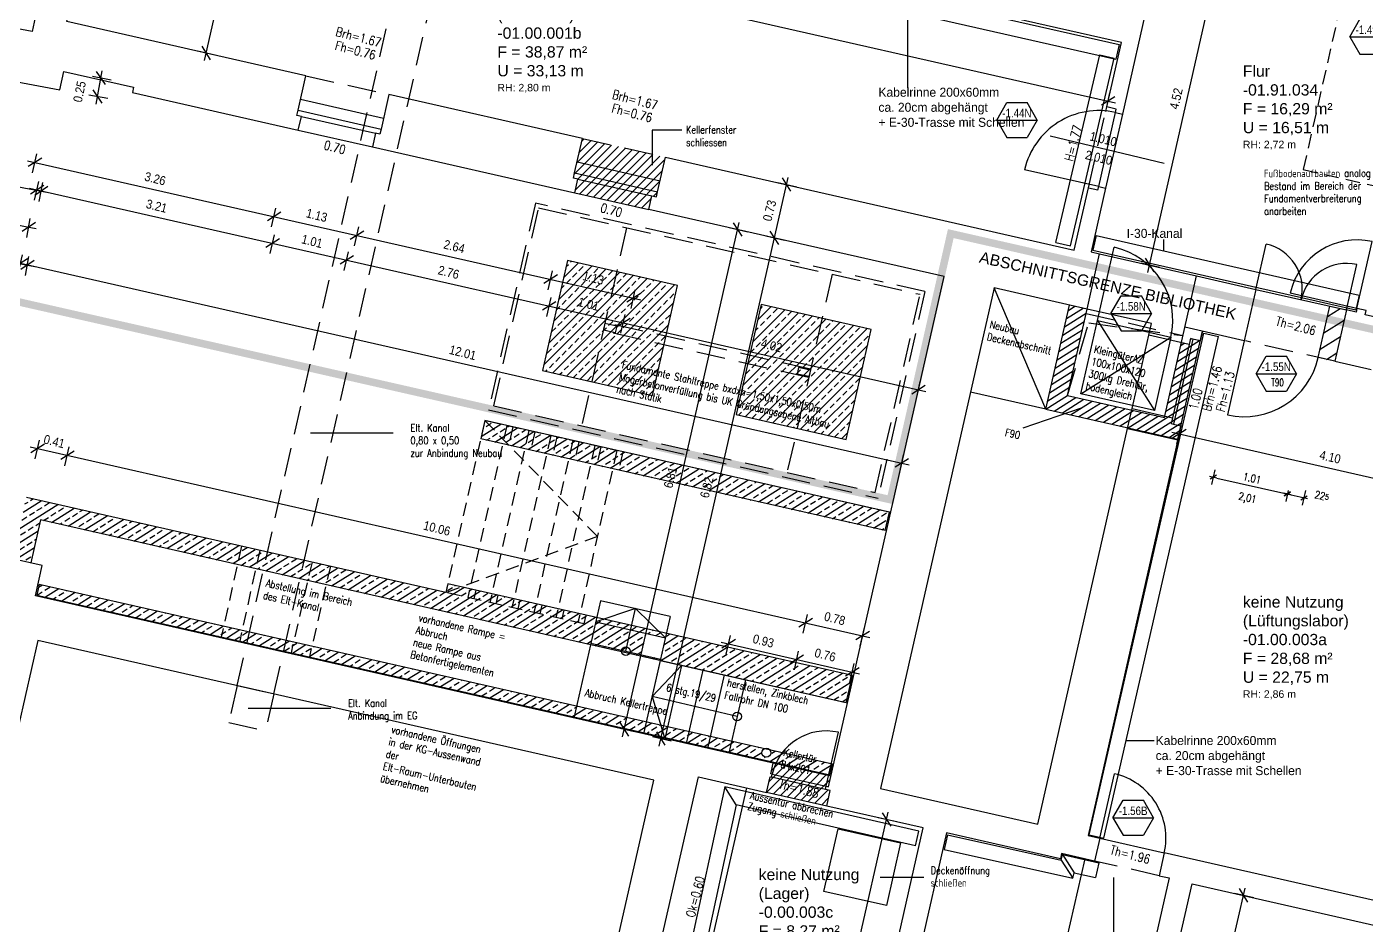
# Model space of a CAD drawing. Header units: metres. Extents: x 157 to 276, y 126 to 187.
# Drawn here: x 234.76 to 252.57, y 145.51 to 157.45 of the extents above; entities that cross this region are included whole.
import ezdxf
from ezdxf.enums import TextEntityAlignment as Align

# ---------------------------------------------------------------- set-up
doc = ezdxf.new("R2010")
doc.units = ezdxf.units.M
doc.header["$LTSCALE"] = 0.03
for name, pattern in [('AUSGEZOGEN', [0]), ('DOT', [0]), ('GESTRICHELT', [9, 6, -3]), ('STRICHLINIE', [19.05, 12.7, -6.35]), ('VERDECKT', [9.525, 6.35, -3.175])]:
    doc.linetypes.add(name, pattern=pattern)
for name, color, linetype in [('A_abriss', 44, '_ABBRUCH'), ('A_ansicht', 9, 'Continuous'), ('A_bemaßung', 2, 'Continuous'), ('A_BRANDSCHUTZ', 10, 'Continuous'), ('A_Dach', 10, 'Continuous'), ('A_EINBAUTEN', 2, 'Continuous'), ('A_Elektro', 1, 'Continuous'), ('A_Fenster', 7, 'Continuous'), ('A_höhen', 3, 'Continuous'), ('A_NR_TÜR', 1, 'Continuous'), ('A_räume', 5, 'Continuous'), ('A_schraffur', 10, 'Continuous'), ('A_text', 5, 'Continuous'), ('A_treppe', 3, 'Continuous'), ('A_Tuernummern', 1, 'Continuous'), ('A_TXT-TUER', 1, 'Continuous'), ('A_türen', 9, 'Continuous'), ('A_verdeckt', 8, 'STRICHLINIE'), ('A_wände', 6, 'Continuous'), ('A_WÄNDE_NEU', 6, 'Continuous'), ('E__VERSYS', 2, 'AUSGEZOGEN'), ('Standard', 7, 'AUSGEZOGEN')]:
    doc.layers.add(name, color=color, linetype=linetype)
doc.styles.add('arial-n', font='ARIALN.TTF')
doc.styles.add('BOLDSIMP_FNT', font='TXT', dxfattribs={"height": 1})
doc.styles.add('NORM', font='simplex.shx', dxfattribs={"width": 0.7, "bigfont": 'bigfont.shx'})
doc.styles.add('SIMPLEX', font='simplex.shx', dxfattribs={"width": 0.8, "height": 0.1})
doc.linetypes.add('_ABBRUCH', pattern='A,25,[101,cadkon.shx,S=3.5,R=0,X=0,Y=0],25', length=50)
doc.dimstyles.get("Standard").update_dxf_attribs({"dimtxt": 0.18, "dimasz": 0.18, "dimexe": 0.18, "dimexo": 0.0625, "dimgap": 0.09, "dimtad": 0, "dimtih": 1, "dimtoh": 1, "dimdec": 4, "dimzin": 0, "dimdsep": 46, "dimlunit": 3, "dimtxsty": 'Standard', "dimcen": 0.09, "dimadec": 0, "dimazin": 0, "dimtfac": 1, "dimtdec": 4, "dimtofl": 0, "dimtmove": 2, "dimatfit": 3, "dimfxl": 1, "dimtolj": 1, "dimtzin": 0, "dimarcsym": 0})
pattern_1 = [(32.2206, (230.59453, 138.27047), (-0.0846424, 0.1343027), []), (32.2206, (230.704, 138.24564), (-0.0846424, 0.1343027), [0.079375, -0.0396875])]

# ---------------------------------------------------------------- blocks, each defined once
blk = doc.blocks.new('SLASH1')
at = {"layer": 'A_bemaßung', "color": 2, "linetype": 'Continuous'}
for p, q in [((0.07663, 0.07663), (-0.07319, -0.07319)), ((0, -0.14068), (0, 0.11466))]:
    blk.add_line(p, q, dxfattribs=at)
blk = doc.blocks.new('DIMCROSS')
at = {"color": 0, "linetype": 'ByBlock'}
blk.add_line((-1, 0), (1, 0), dxfattribs=at)
at = {"linetype": 'ByBlock'}
blk.add_line((-0.707107, -0.707107), (0.707107, 0.707107), dxfattribs=at)
blk = doc.blocks.new('*D58')
at = {"layer": 'A_bemaßung', "color": 1, "lineweight": -2}
for p, q in [((250.559, 151.562), (250.514, 151.367)), ((250.585, 151.453), (251.473, 151.252)), ((251.532, 151.289), (251.499, 151.143))]:
    blk.add_line(p, q, dxfattribs=at)
at = {"layer": 'Defpoints', "color": 0}
for p in [(250.789, 152.578), (251.763, 152.306), (251.521, 151.241)]:
    blk.add_point(p, dxfattribs=at)
at = {"layer": 'A_bemaßung', "color": 1, "lineweight": -2, "xscale": 0.05, "yscale": 0.05, "zscale": 0.05}
for p, rotation in [((250.536, 151.464), 167.2208625666842), ((251.521, 151.241), 347.2208625666843)]:
    blk.add_blockref('DIMCROSS', p, dxfattribs=dict(at, rotation=rotation))
at = {"layer": 'A_bemaßung', "color": 3, "insert": (251.051, 151.45), "char_height": 0.1, "attachment_point": 5, "rotation": 347.2209, "style": 'SIMPLEX'}
blk.add_mtext('\\A1;1.01', dxfattribs=at)
blk = doc.blocks.new('*D59')
at = {"layer": 'A_bemaßung', "color": 1, "lineweight": -2}
for p, q in [((251.57, 151.23), (251.692, 151.202)), ((251.763, 151.288), (251.719, 151.093))]:
    blk.add_line(p, q, dxfattribs=at)
at = {"layer": 'Defpoints', "color": 0}
for p in [(251.763, 152.306), (251.982, 152.256), (251.741, 151.191)]:
    blk.add_point(p, dxfattribs=at)
at = {"layer": 'A_bemaßung', "color": 1, "lineweight": -2, "xscale": 0.05, "yscale": 0.05, "zscale": 0.05}
for p, rotation in [((251.521, 151.241), 167.2208625666842), ((251.741, 151.191), 347.2208625666843)]:
    blk.add_blockref('DIMCROSS', p, dxfattribs=dict(at, rotation=rotation))
at = {"layer": 'A_bemaßung', "color": 3, "insert": (251.982, 151.216), "char_height": 0.1, "attachment_point": 5, "rotation": 347.2209, "style": 'SIMPLEX'}
blk.add_mtext('\\A1;22{\\A1\\H0.7x\\S5;}', dxfattribs=at)
blk = doc.blocks.new('Tür-Nr')
at = {"layer": 'A_NR_TÜR'}
for p, q in [((-0.057, -108.865), (0.077, -108.632)), ((0.077, -108.632), (0.347, -108.632)), ((0.481, -108.865), (0.347, -108.632)), ((-0.057, -108.865), (0.481, -108.865)), ((-0.057, -108.865), (0.077, -109.098)), ((0.481, -108.865), (0.347, -109.098)), ((0.077, -109.098), (0.347, -109.098))]:
    blk.add_line(p, q, dxfattribs=at)
at = {"layer": 'A_TXT-TUER', "style": 'arial-n', "flags": 4}
blk.add_attdef('TÜR-NR.', text='', height=0.113, dxfattribs=at).set_placement((0.211, -108.772), align=Align.MIDDLE_CENTER)
at = {"layer": 'A_TXT-TUER', "style": 'NORM', "width": 0.7}
for tag, flags, p in [('BRANDSCHUTZ', 4, (0.229, -108.981)), ('DIN', 5, (0.214, -109.198)), ('ABMESSUNG', 5, (0.214, -109.333)), ('MATERIAL', 5, (0.214, -109.467)), ('WANDART', 5, (0.214, -109.601)), ('ZARGE', 5, (0.214, -109.736)), ('SCHLOSS', 5, (0.214, -109.87)), ('BESCHLÄGE', 5, (0.214, -110.005)), ('SONSTIGES', 5, (0.214, -110.139))]:
    blk.add_attdef(tag, text='', height=0.0784, dxfattribs=dict(at, flags=flags)).set_placement(p, align=Align.MIDDLE_CENTER)
blk = doc.blocks.new('A$C1B684F00')
at = {"layer": 'E__VERSYS', "linetype": 'Continuous', "ltscale": 5}
h = blk.add_hatch(dxfattribs=at)
h.set_pattern_fill('ANSI31,I', color=3, scale=0.05, angle=78.1704, style=2)
h.set_pattern_definition([(123.170415, (-160.92067, -150.04212), (-0.1328812, -0.08685706), [])])
h.paths.add_polyline_path([(87.595, -3.667), (87.749, -3.906), (87.764, -3.835), (87.61, -3.595)])
at = {"layer": 'E__VERSYS', "color": 3}
for p, q in [((77.033, 9.738), (88.364, 7.175)), ((76.989, 9.543), (88.32, 6.98)), ((88.364, 7.175), (88.32, 6.98)), ((87.524, 4.541), (88.106, 7.038)), ((87.719, 4.496), (88.3, 6.993)), ((88.106, 7.038), (88.3, 6.993)), ((87.524, 4.541), (87.719, 4.496)), ((83.121, -2.693), (82.415, -5.957)), ((83.274, -2.934), (83.121, -2.693)), ((85.7, -3.285), (83.121, -2.693)), ((83.274, -2.934), (82.61, -5.999)), ((85.655, -3.48), (83.274, -2.934)), ((85.655, -3.48), (85.7, -3.285))]:
    blk.add_line(p, q, dxfattribs=at)
at = {"layer": 'E__VERSYS', "color": 7, "linetype": 'Continuous', "ltscale": 5}
for p, q in [((85.548, 7.607), (85.548, 6.598)), ((88.457, -2.078), (88.829, -2.078)), ((88.294, -4.665), (88.294, -3.899))]:
    blk.add_line(p, q, dxfattribs=at)
at = {"layer": 'E__VERSYS', "color": 3, "linetype": 'Continuous', "ltscale": 5}
for p, q in [((87.965, -3.333), (89.489, 3.336)), ((88.16, -3.378), (89.684, 3.291)), ((89.489, 3.336), (89.684, 3.291)), ((86.08, -3.33), (86.037, -3.526)), ((86.08, -3.33), (87.595, -3.667)), ((87.965, -3.333), (88.16, -3.378)), ((86.037, -3.526), (87.749, -3.906)), ((87.595, -3.667), (87.61, -3.595)), ((87.595, -3.667), (87.749, -3.906)), ((87.61, -3.595), (87.764, -3.835)), ((87.61, -3.595), (88.095, -3.704)), ((88.095, -3.704), (88.051, -3.899)), ((87.749, -3.906), (87.764, -3.835)), ((87.764, -3.835), (88.051, -3.899))]:
    blk.add_line(p, q, dxfattribs=at)
at = {"layer": 'E__VERSYS', "color": 7, "char_height": 0.12, "attachment_point": 1}
for insert in [(85.164, 6.599), (88.85, -2.018)]:
    blk.add_mtext('Kabelrinne 200x60mm\\Pca. 20cm abgehängt\\P+ E-30-Trasse mit Schellen', dxfattribs=dict(at, insert=insert))
blk = doc.blocks.new('A$C775701B2')
at = {"layer": 'E__VERSYS', "color": 1, "linetype": 'Continuous', "ltscale": 5}
for p, q in [((88.06, 4.634), (88.016, 4.439)), ((88.06, 4.634), (91.554, 3.84)), ((88.016, 4.439), (91.509, 3.645)), ((91.554, 3.84), (91.509, 3.645))]:
    blk.add_line(p, q, dxfattribs=at)
at = {"layer": 'E__VERSYS', "color": 7, "linetype": 'Continuous', "ltscale": 5}
blk.add_line((88.959, 4.43), (88.959, 4.582), dxfattribs=at)
at = {"layer": 'E__VERSYS', "color": 7, "insert": (89.204, 4.601), "char_height": 0.12, "attachment_point": 9}
blk.add_mtext('{\\C1;I-30-Kanal}', dxfattribs=at)

msp = doc.modelspace()

# ---------------------------------------------------------------- hatches: boundary and pattern name
at = {"layer": 'A_schraffur'}
h = msp.add_hatch(dxfattribs=at)
h.set_pattern_fill('ANSI31', color=256, scale=0.025, style=0)
h.paths.add_polyline_path([(243.25152, 155.71623), (242.14953, 155.9662), (242.07872, 155.6541), (243.18072, 155.40415)])
h.paths.add_polyline_path([(242.07872, 155.6541), (242.04554, 155.50782), (243.14754, 155.25787), (243.18072, 155.40415)])
h.paths.add_polyline_path([(242.04554, 155.50782), (242.03006, 155.43957), (242.08858, 155.42629), (243.07355, 155.20285), (243.13209, 155.18961), (243.14754, 155.25787)])
h.paths.add_polyline_path([(242.08858, 155.42629), (242.04736, 155.24456), (243.03234, 155.0211), (243.07355, 155.20285)])
h = msp.add_hatch(dxfattribs=at)
h.set_pattern_fill('ANSI33', color=256, scale=0.025, style=0)
h.paths.add_polyline_path([(241.61896, 152.88027), (243.0818, 152.54846), (243.41362, 154.0113), (241.95078, 154.34311)])
h.paths.add_polyline_path([(244.19359, 152.29627), (245.65643, 151.96446), (245.98824, 153.4273), (244.5254, 153.75911)])
h = msp.add_hatch(dxfattribs=at)
h.set_pattern_fill('ANSI31', color=256, scale=0.025, style=0)
h.set_pattern_definition([(32.2204, (248.311205, 152.36796), (-0.042321, 0.0671515), [])])
h.paths.add_polyline_path([(248.85928, 153.6994), (248.62523, 153.75249), (248.3112, 152.36796), (249.40008, 152.12098), (249.45317, 152.35503), (248.59834, 152.54892)])
h.paths.add_polyline_path([(250.10664, 152.14638), (250.00913, 152.1685), (249.975, 152.17624), (249.99268, 152.25426), (249.89028, 152.27749), (249.88562, 152.25694), (249.45317, 152.35503), (249.40008, 152.12098), (249.99728, 151.98552), (250.08231, 152.03911)])
h.paths.add_polyline_path([(250.21391, 153.22951), (250.11152, 153.25273), (249.89028, 152.27749), (249.99268, 152.25426)])
h.paths.add_polyline_path([(250.26575, 153.29978), (250.23162, 153.30754), (250.21391, 153.22951), (249.99268, 152.25426), (249.975, 152.17624), (250.00913, 152.1685)])
h.paths.add_polyline_path([(250.36327, 153.27765), (250.26575, 153.29978), (250.00913, 152.1685), (250.10664, 152.14638)])
h = msp.add_hatch(dxfattribs=at)
h.set_pattern_fill('ANSI31', color=10, scale=0.05, style=0)
h.set_pattern_definition([(212.221, (250.94788, 153.27834), (0.084643, -0.134302), [])])
h.paths.add_polyline_path([(251.93286, 153.05493), (252.15231, 153.0051), (252.30717, 153.68778), (252.08771, 153.73756)])
h = msp.add_hatch(dxfattribs=at)
h.set_pattern_fill('ANSI33', color=256, scale=0.025, style=0)
h.set_pattern_definition([(32.2211, (234.75659, 151.19512), (-0.0846436, 0.134302), []), (32.2211, (234.86606, 151.17029), (-0.0846436, 0.134302), [0.079375, -0.0396875])])
h.paths.add_polyline_path([(240.85259, 152.2168), (240.79741, 151.97297), (241.08986, 151.90664), (241.10193, 151.95988)])
h.paths.add_polyline_path([(241.14516, 152.15044), (240.85259, 152.2168), (241.10193, 151.95988)])
h.paths.add_polyline_path([(241.22318, 152.13274), (241.14516, 152.15044), (241.10193, 151.95988), (241.16843, 151.89136)])
h.paths.add_polyline_path([(241.43773, 152.08408), (241.22318, 152.13274), (241.16843, 151.89136), (241.1716, 151.8881), (241.38243, 151.84028)])
h.paths.add_polyline_path([(241.51574, 152.06638), (241.43773, 152.08408), (241.38243, 151.84028), (241.46045, 151.82258)])
h.paths.add_polyline_path([(241.73029, 152.01771), (241.51574, 152.06638), (241.46045, 151.82258), (241.675, 151.77392)])
h.paths.add_polyline_path([(241.80831, 152.00002), (241.73029, 152.01771), (241.675, 151.77392), (241.75302, 151.75622)])
h.paths.add_polyline_path([(242.02286, 151.95135), (241.80831, 152.00002), (241.75302, 151.75622), (241.96757, 151.70756)])
h.paths.add_polyline_path([(242.10088, 151.93366), (242.02286, 151.95135), (241.96757, 151.70756), (242.04559, 151.68987)])
h.paths.add_polyline_path([(242.31543, 151.88499), (242.10088, 151.93366), (242.04559, 151.68987), (242.26013, 151.6412)])
h.paths.add_polyline_path([(242.39345, 151.86729), (242.31543, 151.88499), (242.26013, 151.6412), (242.33816, 151.62351)])
h.paths.add_polyline_path([(242.608, 151.81863), (242.39345, 151.86729), (242.33816, 151.62351), (242.5527, 151.57485)])
h.paths.add_polyline_path([(242.68602, 151.80093), (242.608, 151.81863), (242.5527, 151.57485), (242.63073, 151.55715)])
h.paths.add_polyline_path([(243.50069, 151.61614), (242.68602, 151.80093), (242.63073, 151.55715), (243.4454, 151.37237)])
h.paths.add_polyline_path([(243.98833, 151.50553), (243.50069, 151.61614), (243.4454, 151.37237), (243.93304, 151.26177)])
h.paths.add_polyline_path([(246.20703, 151.00227), (243.98833, 151.50553), (243.93304, 151.26177), (246.15174, 150.75854)])
h.paths.add_polyline_path([(243.36071, 151.27337), (243.44549, 151.61089), (243.27091, 151.65474), (243.18614, 151.31722)], flags=9)
h.paths.add_polyline_path([(243.84357, 151.14187), (243.93712, 151.5143), (243.76254, 151.55815), (243.669, 151.18572)], flags=9)
h = msp.add_hatch(dxfattribs=at)
h.set_pattern_fill('ANSI33', color=256, scale=0.025, style=0)
h.set_pattern_definition(pattern_1)
h.paths.add_polyline_path([(237.96272, 150.46795), (234.75659, 151.19512), (234.57184, 150.38065), (234.81565, 150.32534), (234.94509, 150.89602), (237.90741, 150.22414)])
h.paths.add_polyline_path([(238.45033, 150.35735), (237.96272, 150.46795), (237.90741, 150.22414), (238.39503, 150.11355)])
h = msp.add_hatch(dxfattribs=at)
h.set_pattern_fill('ANSI33', color=256, scale=0.025, style=0)
h.set_pattern_definition(pattern_1)
h.paths.add_polyline_path([(242.33968, 149.59826), (242.19389, 149.63132), (242.16735, 149.5143), (240.33398, 149.93013), (240.33391, 149.9301), (240.33392, 149.93014), (238.45033, 150.35735), (238.39503, 150.11355), (242.25783, 149.23743)])
h.paths.add_polyline_path([(240.5402, 150.0064), (240.36046, 150.04717), (240.33398, 149.93013)], flags=17)
h.paths.add_polyline_path([(240.65303, 149.98081), (240.5402, 150.0064), (240.33398, 149.93013), (240.62649, 149.86378)], flags=17)
h.paths.add_polyline_path([(240.73105, 149.96311), (240.65303, 149.98081), (240.62649, 149.86378), (240.70451, 149.84609)], flags=17)
h.paths.add_polyline_path([(240.9456, 149.91445), (240.73105, 149.96311), (240.70451, 149.84609), (240.91906, 149.79743)], flags=17)
h.paths.add_polyline_path([(241.02362, 149.89676), (240.9456, 149.91445), (240.91906, 149.79743), (240.99708, 149.77973)], flags=17)
h.paths.add_polyline_path([(241.23817, 149.84809), (241.02362, 149.89676), (240.99708, 149.77973), (241.21162, 149.73107)], flags=17)
h.paths.add_polyline_path([(241.31619, 149.8304), (241.23817, 149.84809), (241.21162, 149.73107), (241.28965, 149.71338)], flags=17)
h.paths.add_polyline_path([(241.53074, 149.78173), (241.31619, 149.8304), (241.28965, 149.71338), (241.50419, 149.66471)], flags=17)
h.paths.add_polyline_path([(241.60876, 149.76404), (241.53074, 149.78173), (241.50419, 149.66471), (241.58221, 149.64702)], flags=17)
h.paths.add_polyline_path([(241.82331, 149.71538), (241.60876, 149.76404), (241.58221, 149.64702), (241.79676, 149.59836)], flags=17)
h.paths.add_polyline_path([(241.90132, 149.69768), (241.82331, 149.71538), (241.79676, 149.59836), (241.87478, 149.58066)], flags=17)
h.paths.add_polyline_path([(242.11588, 149.64902), (241.90132, 149.69768), (241.87478, 149.58066), (242.08933, 149.532)], flags=17)
h.paths.add_polyline_path([(242.19389, 149.63132), (242.11588, 149.64902), (242.08933, 149.532), (242.16735, 149.5143)], flags=16)
h.paths.add_polyline_path([(242.43563, 149.57649), (242.33968, 149.59826), (242.32639, 149.53968)])
h.paths.add_polyline_path([(242.80291, 149.49319), (242.43563, 149.57649), (242.32639, 149.53968), (242.78962, 149.4346)])
h.paths.add_polyline_path([(243.00857, 149.44654), (242.80291, 149.49319), (242.78962, 149.4346), (242.99528, 149.38795)])
h.paths.add_polyline_path([(243.17017, 149.40989), (243.00857, 149.44654), (242.99528, 149.38795), (243.25285, 149.32953)])
h.paths.add_polyline_path([(243.4962, 149.33594), (243.26614, 149.38812), (243.1843, 149.0273), (243.41436, 148.97512)])
h.paths.add_polyline_path([(245.73834, 148.8274), (243.4962, 149.33594), (243.41436, 148.97512), (245.6565, 148.46659)])
h.paths.add_polyline_path([(242.99528, 149.38795), (242.78962, 149.4346), (242.73836, 149.20862, -0.41421356), (242.7823, 149.1389), (242.93113, 149.10514)])
h.paths.add_polyline_path([(242.78962, 149.4346), (242.32639, 149.53968), (242.26224, 149.25686), (242.66863, 149.16468, -0.41421356), (242.73836, 149.20862)])
h.paths.add_polyline_path([(242.73836, 149.20862, 0.41421356), (242.66863, 149.16468), (242.72547, 149.15179)])
h.paths.add_polyline_path([(242.73836, 149.20862), (242.72547, 149.15179), (242.7823, 149.1389, 0.41421356)])
h.paths.add_polyline_path([(242.66863, 149.16468), (242.26224, 149.25686), (242.25783, 149.23743), (242.66765, 149.14448, -0.08739512)])
h.paths.add_polyline_path([(242.7823, 149.1389), (242.66863, 149.16468, 0.08739512), (242.66765, 149.14448), (242.77448, 149.12025, 0.08738427)])
h.paths.add_polyline_path([(242.93113, 149.10514), (242.7823, 149.1389, -0.08738427), (242.77448, 149.12025), (242.92673, 149.08572)])
h.paths.add_polyline_path([(243.1887, 149.04671), (242.93113, 149.10514), (242.92673, 149.08572), (243.1843, 149.0273)])
h = msp.add_hatch(dxfattribs=at)
h.set_pattern_fill('ANSI33', color=256, scale=0.025, style=0)
h.set_pattern_definition(pattern_1)
h.paths.add_polyline_path([(237.72269, 149.40979), (234.92742, 150.04384), (234.89425, 149.89755), (237.6895, 149.2635)])
h.paths.add_polyline_path([(238.2103, 149.29918), (237.72269, 149.40979), (237.6895, 149.2635), (238.17712, 149.1529)])
h.paths.add_polyline_path([(242.07309, 148.42299), (238.2103, 149.29918), (238.17712, 149.1529), (242.03991, 148.2767)])
h = msp.add_hatch(dxfattribs=at)
h.set_pattern_fill('ANSI33', color=256, scale=0.025, style=0)
h.set_pattern_definition(pattern_1)
h.paths.add_polyline_path([(242.74198, 148.27126), (242.07309, 148.42299), (242.03991, 148.2767), (242.7088, 148.12498)])
h.paths.add_polyline_path([(242.99955, 148.21284), (242.74198, 148.27126), (242.7088, 148.12498), (242.96637, 148.06655)])
h.paths.add_polyline_path([(243.1909, 148.16943), (242.99955, 148.21284), (242.96637, 148.06655), (243.19643, 148.01437), (243.21417, 148.09257)])
h.paths.add_polyline_path([(243.22962, 148.16065), (243.1909, 148.16943), (243.21417, 148.09257)])
h.paths.add_polyline_path([(243.28237, 148.14869), (243.22962, 148.16065), (243.21417, 148.09257), (243.2409, 148.00428), (243.24919, 148.0024)])
h.paths.add_polyline_path([(243.56519, 148.08454), (243.28237, 148.14869), (243.24919, 148.0024), (243.532, 147.93825)])
h.paths.add_polyline_path([(243.848, 148.02039), (243.56519, 148.08454), (243.532, 147.93825), (243.81482, 147.8741)])
h.paths.add_polyline_path([(244.13082, 147.95623), (243.848, 148.02039), (243.81482, 147.8741), (244.09764, 147.80995)])
h.paths.add_polyline_path([(244.57106, 147.85637), (244.13082, 147.95623), (244.09764, 147.80995), (244.72452, 147.66775, -0.05395565), (244.80663, 147.80294), (244.63699, 147.84142, -0.24800131), (244.65157, 147.78728, -1), (244.53455, 147.81382, -0.24800804)])
h.paths.add_polyline_path([(245.45799, 147.65519), (244.80663, 147.80294, 0.05395565), (244.72452, 147.66775), (245.42481, 147.50891)])
h.paths.add_polyline_path([(245.47176, 147.65207), (245.45799, 147.65519), (245.42481, 147.50891), (245.43858, 147.50579)])
h.paths.add_polyline_path([(244.81826, 147.8922), (245.33885, 147.77411), (245.2688, 147.46529), (244.74821, 147.58338)], flags=9)
h = msp.add_hatch(dxfattribs=at)
h.set_pattern_fill('ANSI31', color=256, scale=0.025, style=0)
h.paths.add_polyline_path([(244.71818, 147.65384, 0.04857807), (244.67335, 147.5186), (245.39013, 147.35602), (245.4215, 147.4943)])
h.paths.add_polyline_path([(244.67337, 147.51859), (244.66341, 147.47473), (245.38019, 147.31214), (245.39014, 147.35602)])
h.paths.add_polyline_path([(244.71818, 147.65384), (244.6852, 147.66132), (244.65387, 147.52302), (244.67335, 147.5186, -0.04857807)])
h.paths.add_polyline_path([(245.44989, 147.48786), (245.4215, 147.4943), (245.39013, 147.35603), (245.41853, 147.3496)])
h.paths.add_polyline_path([(245.44359, 147.29776), (245.38019, 147.31215), (245.38019, 147.31214), (244.66341, 147.47473), (244.6439, 147.47915), (244.59746, 147.27437), (245.39712, 147.09298)])
h.paths.add_polyline_path([(244.81826, 147.8922), (245.33885, 147.77411), (245.2688, 147.46529), (244.74821, 147.58338)], flags=9)
h.paths.add_polyline_path([(244.70536, 147.31965), (245.30783, 147.16384), (245.35289, 147.3381), (244.75043, 147.49391)], flags=9)

# ---------------------------------------------------------------- linework, layer by layer
at = {"layer": 'A_abriss', "ltscale": 0.5}
for p, q in [((249.32729, 156.29145), (249.10387, 155.30647)), ((242.07872, 155.6541), (243.18074, 155.40415)), ((242.04554, 155.50782), (243.14754, 155.25787)), ((242.08858, 155.42629), (243.07355, 155.20285)), ((251.10275, 153.961), (251.23934, 154.56319)), ((252.30717, 153.68778), (252.44376, 154.29)), ((249.45783, 152.37558), (249.67906, 153.35082)), ((250.21391, 153.22951), (249.99268, 152.25426)), ((250.26575, 153.29978), (250.00913, 152.1685)), ((242.39054, 149.82249), (242.0366, 148.26213)), ((243.317, 149.61234), (242.39054, 149.82249)), ((242.85377, 149.71742), (242.32639, 149.53968)), ((242.72547, 149.15179), (242.85377, 149.71742)), ((242.85377, 149.71742), (243.25285, 149.32953)), ((243.317, 149.61234), (242.96307, 148.05198)), ((242.32639, 149.53968), (243.25285, 149.32953)), ((242.26224, 149.25686), (243.1887, 149.04671)), ((243.1887, 149.04671), (242.96307, 148.05198)), ((243.07588, 148.54935), (243.46709, 148.96304)), ((243.18427, 149.02719), (245.67111, 148.46311)), ((243.46709, 148.96304), (243.24588, 147.98783)), ((243.74991, 148.89889), (243.5287, 147.92368)), ((244.03272, 148.83474), (243.81151, 147.85953)), ((244.31554, 148.77059), (244.09433, 147.79538)), ((244.20493, 148.28298), (243.07588, 148.54935)), ((243.07588, 148.54935), (243.24588, 147.98783)), ((245.39013, 147.35602), (245.55272, 148.07281)), ((245.38019, 147.31214), (244.66341, 147.47473)), ((244.67337, 147.51859), (245.39013, 147.35602))]:
    msp.add_line(p, q, dxfattribs=at)
for points in [[(249.02548, 154.43216), (250.31283, 154.14017)], [(250.392, 153.40442), (250.36327, 153.27765), (250.36327, 153.27765), (250.26575, 153.29978), (250.23162, 153.30754), (250.21391, 153.22951), (249.67906, 153.35082), (249.71413, 153.5055), (248.85928, 153.6994)], [(249.39787, 152.11122), (249.45783, 152.37558), (249.99268, 152.25426), (249.975, 152.17624), (250.00913, 152.1685), (250.10665, 152.14638), (250.06438, 151.96004)]]:
    msp.add_lwpolyline(points, dxfattribs=at)
for centre in [(242.72547, 149.15179), (244.20493, 148.28298)]:
    msp.add_circle(centre, 0.05828, dxfattribs=at)
for centre, radius, start, end in [((251.10275, 153.961), 0.6175, 347.219382, 77.22029), ((252.30717, 153.68778), 0.6175, 77.220905, 167.218399), ((245.39013, 147.35602), 0.73499, 77.221512, 167.220998)]:
    msp.add_arc(centre, radius, start, end, dxfattribs=at)
at = {"layer": 'A_ansicht', "color": 9, "linetype": 'Continuous'}
for p, q in [((238.40212, 156.48805), (239.50412, 156.2381)), ((238.37073, 156.07848), (239.35575, 155.85506)), ((242.04736, 155.24456), (243.03234, 155.0211))]:
    msp.add_line(p, q, dxfattribs=at)
at = {"layer": 'A_ansicht', "linetype": 'STRICHLINIE'}
for p, q in [((241.52404, 155.10642), (240.90089, 152.35921)), ((240.96935, 152.41238), (241.56662, 155.04549)), ((246.70276, 153.93173), (241.52404, 155.10642)), ((241.56662, 155.04549), (246.63806, 153.89514)), ((242.73692, 154.78004), (242.13965, 152.14692)), ((245.46757, 154.16064), (244.87028, 151.52754)), ((246.04079, 151.26203), (246.63806, 153.89514)), ((246.70276, 153.93173), (246.07961, 151.18452)), ((242.44888, 153.5103), (242.42831, 153.4196)), ((242.60425, 153.47198), (242.44822, 153.50737)), ((245.18154, 152.89967), (242.45089, 153.51907)), ((245.15632, 152.7885), (242.42567, 153.40789)), ((242.58434, 153.38421), (242.42831, 153.4196)), ((242.60425, 153.47198), (242.58434, 153.38421)), ((245.02285, 152.92337), (245.00294, 152.8356)), ((245.15898, 152.8002), (245.00294, 152.8356)), ((245.17889, 152.88797), (245.02285, 152.92337)), ((245.17955, 152.8909), (245.15832, 152.79728)), ((240.90089, 152.35921), (246.07961, 151.18452)), ((240.96935, 152.41238), (246.04079, 151.26203))]:
    msp.add_line(p, q, dxfattribs=at)
at = {"layer": 'A_bemaßung', "linetype": 'Continuous'}
for p, q in [((249.66656, 154.18421), (251.79568, 163.57075)), ((237.12448, 157.00346), (237.79474, 159.9584)), ((235.64519, 159.52308), (249.23498, 156.44055)), ((235.6824, 156.42329), (235.76455, 156.86565)), ((228.16659, 156.52648), (235.0501, 155.24822)), ((228.06571, 156.03668), (234.88454, 154.7704)), ((234.77145, 155.67097), (242.92435, 153.82167)), ((227.98404, 155.54328), (234.86751, 154.26503)), ((234.79975, 155.30501), (246.71267, 152.60284)), ((243.16834, 147.89051), (244.88276, 155.44874)), ((242.68337, 148.01285), (244.23444, 154.85098)), ((234.5814, 154.32993), (246.49163, 151.62837)), ((249.98479, 152.06122), (254.17827, 151.11003)), ((234.80614, 151.8656), (245.97098, 149.33312)), ((243.9937, 149.26891), (245.832, 148.85193)), ((243.59827, 135.47816), (246.21405, 147.01023)), ((248.32148, 134.37603), (250.95829, 146.00074))]:
    msp.add_line(p, q, dxfattribs=at)
at = {"layer": 'A_bemaßung'}
msp.add_line((248.36718, 156.00313), (249.88258, 155.63594), dxfattribs=at)
at = {"layer": 'A_BRANDSCHUTZ'}
msp.add_lwpolyline([(243.4708, 156.07721), (243.0747, 156.07721), (243.0747, 155.61052)], dxfattribs=at)
at = {"layer": 'A_Dach'}
msp.add_circle((244.59306, 147.80055), 0.06, dxfattribs=at)
at = {"layer": 'A_EINBAUTEN', "linetype": 'STRICHLINIE'}
for p, q in [((237.5601, 148.69302), (242.64851, 171.12499)), ((238.04771, 148.58242), (243.13612, 171.01438)), ((237.5601, 148.69302), (237.44949, 148.20541)), ((237.5601, 148.69302), (238.04771, 148.58242)), ((238.04771, 148.58242), (237.93711, 148.0948)), ((237.44949, 148.20541), (237.93711, 148.0948))]:
    msp.add_line(p, q, dxfattribs=at)
at = {"layer": 'A_EINBAUTEN'}
for p, q in [((239.63247, 152.04941), (238.53343, 152.04941)), ((238.8023, 148.38947), (237.70326, 148.38947))]:
    msp.add_line(p, q, dxfattribs=at)
msp.add_lwpolyline([(245.54764, 146.79014), (246.37841, 146.6017), (246.18988, 145.77053), (245.35911, 145.95897)], close=True, dxfattribs=at)
at = {"layer": 'A_Fenster', "linetype": 'Continuous'}
for p, q in [((238.36893, 156.34176), (239.47095, 156.09181)), ((238.41196, 156.26026), (239.39698, 156.03682))]:
    msp.add_line(p, q, dxfattribs=at)
at = {"layer": 'A_räume', "linetype": 'GESTRICHELT', "ltscale": 5, "const_width": 0.1}
msp.add_lwpolyline([(266.82325, 150.21497), (247.04627, 154.7016), (246.24381, 151.16476), (232.48858, 154.28529)], dxfattribs=at)
at = {"layer": 'A_schraffur'}
for q in [(247.62322, 153.97976), (247.30918, 152.59524)]:
    msp.add_line((248.3112, 152.36796), q, dxfattribs=at)
at = {"layer": 'A_text', "linetype": 'Continuous'}
msp.add_line((248.00738, 152.12155), (248.78319, 152.38395), dxfattribs=at)
at = {"layer": 'A_text'}
msp.add_line((246.10844, 146.14782), (246.69015, 146.14782), dxfattribs=at)
at = {"layer": 'A_treppe', "color": 10, "linetype": 'GESTRICHELT'}
for p, q in [((240.85259, 152.2168), (240.33391, 149.9301)), ((241.14516, 152.15044), (240.62648, 149.86374)), ((246.24509, 150.99364), (240.85259, 152.2168)), ((240.85259, 152.2168), (242.34866, 150.67527)), ((241.43773, 152.08408), (240.91904, 149.79738)), ((241.73029, 152.01771), (241.21161, 149.73101)), ((242.02286, 151.95135), (241.50418, 149.66465)), ((242.31543, 151.88499), (241.79675, 149.59829)), ((242.608, 151.81862), (242.08931, 149.53192)), ((242.34866, 150.67527), (240.33391, 149.9301))]:
    msp.add_line(p, q, dxfattribs=at)
at = {"layer": 'A_türen', "color": 10}
for p, q in [((249.01316, 155.32705), (249.23659, 156.31202)), ((249.01316, 155.32705), (248.02819, 155.55048)), ((248.99859, 153.54505), (249.2198, 154.52029)), ((248.99859, 153.54505), (249.75263, 152.34861)), ((248.77739, 152.56982), (249.97383, 153.32384)), ((250.94788, 153.27834), (250.72447, 152.29336))]:
    msp.add_line(p, q, dxfattribs=at)
at = {"layer": 'A_türen', "linetype": 'Continuous'}
for p, q in [((252.44507, 153.70777), (252.64807, 154.59482)), ((251.10275, 153.961), (252.30717, 153.68778)), ((252.44507, 153.70777), (251.55802, 153.91077)), ((249.02727, 146.66435), (249.2219, 147.52255)), ((249.02727, 146.66435), (249.88546, 146.46967))]:
    msp.add_line(p, q, dxfattribs=at)
at = {"layer": 'A_türen', "color": 10}
for centre, radius, start, end in [((249.01316, 155.32705), 1.01, 77.219444, 167.219444), ((248.99859, 153.54505), 1.00001, 347.220401, 77.220401), ((250.94788, 153.27834), 1.01, 257.220863, 347.220863)]:
    msp.add_arc(centre, radius, start, end, dxfattribs=at)
at = {"layer": 'A_türen', "linetype": 'Continuous'}
for centre, radius, start, end in [((252.44508, 153.70777), 0.91, 77.110533, 167.110062), ((249.02727, 146.66435), 0.88, 347.218792, 77.222114)]:
    msp.add_arc(centre, radius, start, end, dxfattribs=at)
at = {"layer": 'A_verdeckt'}
for p, q in [((238.47291, 156.80014), (239.57493, 156.55017)), ((248.87643, 155.31191), (249.11975, 156.38469)), ((242.14953, 155.9662), (243.25152, 155.71623)), ((248.59834, 152.54892), (248.88101, 153.51471)), ((248.84606, 153.64111), (250.1328, 153.34654)), ((248.88101, 153.51471), (250.1328, 153.34654)), ((252.15231, 153.0051), (250.96254, 153.27498)), ((249.81689, 146.16738), (248.95866, 146.36203))]:
    msp.add_line(p, q, dxfattribs=at)
at = {"layer": 'A_wände'}
for p, q in [((249.23659, 156.31202), (249.32729, 156.29145)), ((249.01316, 155.32705), (249.10387, 155.30647))]:
    msp.add_line(p, q, dxfattribs=at)
at = {"layer": 'A_wände', "linetype": 'Continuous'}
for p, q in [((243.14754, 155.25787), (243.25152, 155.71623)), ((243.25152, 155.71623), (248.68842, 154.48298)), ((248.68842, 154.48298), (248.87643, 155.31191)), ((248.87643, 155.31191), (249.00321, 155.28316)), ((249.10387, 155.30647), (248.91142, 154.45803)), ((249.00321, 155.28316), (249.01316, 155.32705)), ((243.03234, 155.0211), (243.07355, 155.20285)), ((243.07355, 155.20285), (243.13209, 155.18961)), ((243.13209, 155.18961), (243.14754, 155.25787)), ((246.95674, 154.13095), (243.03234, 155.0211)), ((248.91142, 154.45803), (249.02548, 154.43216)), ((245.41853, 147.3496), (246.95674, 154.13095)), ((250.31283, 154.14017), (251.10275, 153.961)), ((247.62322, 153.97976), (246.11375, 147.32495)), ((248.85928, 153.6994), (247.62322, 153.97976)), ((251.10275, 153.961), (250.94788, 153.27834)), ((251.93286, 153.05493), (252.08771, 153.73756)), ((252.08771, 153.73756), (252.30717, 153.68778)), ((250.94788, 153.27834), (250.15797, 153.4575)), ((252.15231, 153.0051), (251.93286, 153.05493)), ((248.20468, 146.85086), (249.39787, 152.11122)), ((250.06438, 151.96004), (248.8712, 146.69974)), ((243.57432, 143.9842), (244.33413, 147.33411)), ((245.38019, 147.31215), (245.39014, 147.35603)), ((245.44359, 147.29776), (245.38019, 147.31215)), ((245.39014, 147.35603), (245.41853, 147.3496)), ((245.39712, 147.09298), (245.44359, 147.29776)), ((246.11375, 147.32495), (248.20468, 146.85086)), ((246.67953, 146.8021), (245.39712, 147.09298)), ((245.91969, 143.45217), (246.67953, 146.8021)), ((246.98785, 146.73728), (245.91499, 142.00743)), ((248.50433, 146.39329), (246.98785, 146.73728)), ((248.8712, 146.69974), (249.02727, 146.66435)), ((249.02727, 146.66435), (248.95866, 146.36203)), ((248.827, 146.3919), (248.10809, 143.22241)), ((248.51982, 146.46157), (248.50433, 146.39329)), ((248.95866, 146.36203), (248.51982, 146.46157))]:
    msp.add_line(p, q, dxfattribs=at)
for points in [[(244.54136, 158.35118), (244.63093, 158.74614), (244.67971, 158.73509), (244.7007, 158.82775), (245.00792, 158.75806), (244.98688, 158.66542), (245.68419, 158.50723), (246.31796, 161.30127), (246.18626, 161.33114), (246.28471, 161.76509), (246.41639, 161.73526), (246.62102, 162.63732), (246.84531, 162.58645), (246.81101, 162.43528), (246.86951, 162.42201), (245.96366, 158.42846), (249.33799, 157.66309), (249.35348, 157.73133), (249.47048, 157.70479), (249.52908, 157.96323), (249.69796, 157.92563), (249.32729, 156.29145)], [(249.23659, 156.31202), (249.24655, 156.35591), (249.11975, 156.38469), (249.31442, 157.24285), (244.66261, 158.29803), (244.66813, 158.32241), (244.54136, 158.35118)], [(236.18116, 156.64847), (236.16532, 156.57874), (238.37073, 156.07848), (238.41196, 156.26026), (238.35346, 156.27351), (238.36893, 156.34176), (238.47291, 156.80014), (235.29368, 157.52127), (235.33052, 157.68317), (234.91156, 157.76095), (234.83214, 157.38628), (234.38031, 157.47283), (234.27543, 156.92531), (234.22852, 156.93427), (234.20315, 156.79969), (235.20207, 156.6142), (235.2547, 156.85862), (236.18116, 156.64847)], [(242.14953, 155.9662), (239.57493, 156.55017), (239.47095, 156.09181), (239.45548, 156.02353), (239.39698, 156.03682), (239.35575, 155.85506), (242.04736, 155.24456), (242.08858, 155.42629), (242.03006, 155.43957), (242.04554, 155.50782), (242.14953, 155.9662)], [(256.38137, 152.75339), (252.55725, 153.6208), (252.57054, 153.67933), (252.44498, 153.70777), (252.43395, 153.65903), (252.30717, 153.68778), (252.15231, 153.0051), (252.63504, 152.89565)], [(243.11757, 144.95427), (243.69047, 147.48009), (244.59746, 147.27437), (244.6439, 147.47915), (244.66341, 147.47473), (244.67337, 147.51859), (244.65387, 147.52302), (244.6852, 147.66132), (234.8763, 149.88624), (234.96805, 150.29077), (234.57187, 150.38064), (231.59884, 137.27361)], [(240.56332, 136.27021), (243.09629, 147.43727), (234.90992, 149.29415), (232.37689, 138.12715), (240.56332, 136.27021)], [(252.86966, 145.79279), (249.88546, 146.46967), (249.81689, 146.16738), (249.94854, 146.1375), (249.6344, 144.75269), (249.94162, 144.68301), (250.25352, 146.05806), (253.10118, 145.41212)]]:
    msp.add_lwpolyline(points, dxfattribs=at)
at = {"layer": 'A_wände'}
for points in [[(241.61896, 152.88027), (243.0818, 152.54846), (243.41362, 154.0113), (241.95078, 154.34311)], [(244.19359, 152.29627), (245.65643, 151.96446), (245.98824, 153.4273), (244.5254, 153.75911)], [(248.77739, 152.56982), (248.99859, 153.54505), (249.97383, 153.32384), (249.75263, 152.34861)]]:
    msp.add_lwpolyline(points, close=True, dxfattribs=at)
at = {"layer": 'A_WÄNDE_NEU'}
for p, q in [((248.85928, 153.6994), (249.02548, 154.43216)), ((249.88562, 152.25694), (250.31283, 154.14017)), ((248.3112, 152.36796), (248.62523, 153.75249)), ((248.59834, 152.54892), (248.85928, 153.6994)), ((250.06658, 151.9698), (250.39202, 153.40442)), ((248.59834, 152.54892), (249.88562, 152.25694)), ((248.3112, 152.36796), (250.06658, 151.9698)), ((240.85259, 152.2168), (240.79741, 151.97297)), ((249.39787, 152.11122), (250.06438, 151.96004)), ((246.17517, 150.75322), (246.23047, 150.99703)), ((234.92742, 150.04384), (234.89425, 149.89755)), ((234.92742, 150.04384), (245.47176, 147.65207)), ((240.36046, 150.04717), (240.33398, 149.93013)), ((234.89425, 149.89755), (245.43858, 147.50579)), ((245.6565, 148.46659), (245.73834, 148.8274)), ((245.44989, 147.48786), (244.6852, 147.66132)), ((245.43858, 147.50579), (245.47176, 147.65207)), ((245.39712, 147.09298), (244.59746, 147.27437))]:
    msp.add_line(p, q, dxfattribs=at)
at = {"layer": 'A_WÄNDE_NEU', "linetype": 'Continuous'}
for p, q in [((246.23047, 150.99703), (240.85259, 152.2168)), ((246.17517, 150.75322), (240.79741, 151.97297)), ((240.33398, 149.93013), (234.75659, 151.19512)), ((234.94509, 150.89602), (234.81566, 150.32538)), ((245.6565, 148.46659), (234.94509, 150.89602)), ((245.73834, 148.8274), (240.36046, 150.04717))]:
    msp.add_line(p, q, dxfattribs=at)
at = {"layer": 'A_WÄNDE_NEU', "linetype": 'GESTRICHELT'}
for p, q in [((241.22318, 152.13275), (241.16788, 151.88894)), ((241.51575, 152.06639), (241.46045, 151.82258)), ((241.80831, 152.00003), (241.75302, 151.75622)), ((242.10088, 151.93366), (242.04559, 151.68987)), ((242.39345, 151.8673), (242.33816, 151.62351)), ((242.68602, 151.80094), (242.63073, 151.55715)), ((237.61484, 150.54553), (237.34784, 149.33967)), ((237.85893, 150.49149), (237.59193, 149.28562)), ((238.554, 150.33384), (238.27464, 149.13078)), ((238.79752, 150.27729), (238.51816, 149.07423)), ((240.73105, 149.96312), (240.70451, 149.84609)), ((242.16735, 149.5143), (240.33398, 149.93013)), ((241.02362, 149.89675), (240.99707, 149.77973)), ((241.31619, 149.83039), (241.28964, 149.71336)), ((241.60875, 149.76403), (241.58221, 149.647)), ((241.90132, 149.69767), (241.87478, 149.58064)), ((242.19389, 149.63131), (242.16735, 149.5143))]:
    msp.add_line(p, q, dxfattribs=at)
at = {"layer": 'Standard', "color": 7, "linetype": 'VERDECKT'}
for p, q in [((252.28749, 158.0061), (251.73131, 155.55336)), ((251.73131, 155.55336), (254.16753, 155.00092))]:
    msp.add_line(p, q, dxfattribs=at)

# ---------------------------------------------------------------- block references
at = {"layer": 'A_bemaßung', "color": 7}
for p, rotation in [((237.1466, 157.10098), 77.21999999999997), ((235.74627, 156.76734), 79.48000000000049), ((235.70065, 156.52163), 79.48000000000049), ((249.13746, 156.46267), 347.22), ((234.86897, 155.64883), 347.22), ((234.89727, 155.28287), 347.22), ((234.9518, 155.26648), 349.4800000000005), ((244.86064, 155.35122), 77.21999999999997), ((238.0482, 154.92771), 347.22), ((234.78623, 154.78867), 349.4800000000005), ((239.15022, 154.67775), 347.22), ((244.21233, 154.75346), 77.21999999999997), ((238.02913, 154.57249), 347.22), ((244.69994, 154.64287), 77.21999999999997), ((234.6789, 154.30781), 347.22), ((234.76921, 154.28327), 349.4800000000005), ((239.01415, 154.34906), 347.22), ((241.7248, 154.09375), 347.22), ((249.68867, 154.28173), 77.21999999999997), ((241.70574, 153.73853), 347.22), ((242.82681, 153.84379), 347.22), ((242.69074, 153.51512), 347.22), ((246.61513, 152.62494), 347.22), ((250.08231, 152.03911), 347.22), ((234.90366, 151.84346), 347.22), ((235.29987, 151.7536), 347.22), ((235.29987, 151.7536), 347.22), ((246.39409, 151.65047), 347.22), ((245.11457, 149.52736), 347.22), ((245.11457, 149.52736), 347.22), ((245.87344, 149.35522), 347.22), ((244.09122, 149.24677), 347.22), ((244.99816, 149.04107), 347.22), ((245.73446, 148.87406), 347.22), ((242.70549, 148.11038), 77.21999999999997), ((243.19046, 147.98803), 77.21999999999997), ((246.19192, 146.9127), 77.21999999999997), ((250.93616, 145.90322), 77.21999999999997)]:
    msp.add_blockref('SLASH1', p, dxfattribs=dict(at, rotation=rotation))
at = {"layer": 'A_Elektro'}
for name in ['A$C775701B2', 'A$C1B684F00']:
    msp.add_blockref(name, (160.92067, 150.04212), dxfattribs=at)
at = {"layer": 'A_Tuernummern'}
ref = msp.add_blockref('Tür-Nr', (252.40741, 266.18413), dxfattribs=at)
ref.add_attrib('TÜR-NR.', '-1.49B', dxfattribs={"layer": 'A_TXT-TUER', "height": 0.112896, "style": 'arial-n'}).set_placement((252.61876, 157.41179), align=Align.MIDDLE_CENTER)
ref = msp.add_blockref('Tür-Nr', (247.71397, 265.07625), dxfattribs=at)
ref.add_attrib('TÜR-NR.', '-1.44N', dxfattribs={"layer": 'A_TXT-TUER', "height": 0.112896, "style": 'arial-n'}).set_placement((247.92533, 156.30391), align=Align.MIDDLE_CENTER)
ref = msp.add_blockref('Tür-Nr', (249.23324, 262.50675), dxfattribs=at)
ref.add_attrib('TÜR-NR.', '-1.58N', dxfattribs={"layer": 'A_TXT-TUER', "height": 0.112896, "style": 'arial-n'}).set_placement((249.4446, 153.7344), align=Align.MIDDLE_CENTER)
ref = msp.add_blockref('Tür-Nr', (251.16176, 261.70457), dxfattribs=at)
ref.add_attrib('TÜR-NR.', '-1.55N', dxfattribs={"layer": 'A_TXT-TUER', "height": 0.112896, "style": 'arial-n'}).set_placement((251.37311, 152.93223), align=Align.MIDDLE_CENTER)
ref.add_attrib('BRANDSCHUTZ', 'T90', dxfattribs={"layer": 'A_TXT-TUER', "height": 0.1, "style": 'NORM', "width": 0.7}).set_placement((251.39042, 152.72364), align=Align.MIDDLE_CENTER)
ref = msp.add_blockref('Tür-Nr', (249.25938, 255.80205), dxfattribs=at)
ref.add_attrib('TÜR-NR.', '-1.56B', dxfattribs={"layer": 'A_TXT-TUER', "height": 0.112896, "style": 'arial-n'}).set_placement((249.47073, 147.02971), align=Align.MIDDLE_CENTER)

# ---------------------------------------------------------------- texts
at = {"layer": 'A_abriss', "ltscale": 0.5, "style": 'SIMPLEX', "width": 0.8}
msp.add_text('Th=1.88', height=0.12, rotation=345.5, dxfattribs=at).set_placement((245.00409, 147.23206), align=Align.BOTTOM_CENTER)
at = {"layer": 'A_abriss', "ltscale": 0.5, "char_height": 0.1, "width": 2.6729172, "attachment_point": 1, "rotation": 347.219949, "style": 'SIMPLEX'}
for s, insert in [('6 stg.19/29', (243.27785, 148.72094)), ('Kellertür\\P84x201', (244.83711, 147.86229))]:
    msp.add_mtext(s, dxfattribs=dict(at, insert=insert))
at = {"layer": 'A_bemaßung', "color": 7, "linetype": 'Continuous', "style": 'BOLDSIMP_FNT', "width": 0.9}
for s, rotation, p in [('0.25', 78.2, (235.5276, 156.43144)), ('4.52', 76.9, (250.10368, 156.3373)), ('3.26', 345.9, (236.30913, 155.37346)), ('3.21', 345.9, (236.32882, 155.00945)), ('0.73', 75.9, (244.6951, 154.8476)), ('1.13', 345.9, (238.45726, 154.8862)), ('1.01', 345.9, (238.39476, 154.54082)), ('2.64', 345.9, (240.28557, 154.47149)), ('2.76', 345.9, (240.21051, 154.12896)), ('1.13', 345.9, (242.13389, 154.05223)), ('1.01', 345.9, (242.07138, 153.70687)), ('12.01', 345.9, (240.35949, 153.07056)), ('4.02', 345.9, (244.50351, 153.15522)), ('0.41', 345.9, (234.9674, 151.8803)), ('4.10', 346.9, (251.93209, 151.67079)), ('6.81', 75.9, (243.37772, 151.30003)), ('6.82', 75.9, (243.86058, 151.16853)), ('10.06', 345.9, (240.01515, 150.73533)), ('0.78', 345.9, (245.34457, 149.52645)), ('0.93', 345.9, (244.39526, 149.22909)), ('0.76', 345.9, (245.21691, 149.04271))]:
    msp.add_text(s, height=0.12, rotation=rotation, dxfattribs=at).set_placement(p, align=Align.BOTTOM_LEFT)
at = {"layer": 'A_bemaßung', "color": 7, "linetype": 'DOT', "style": 'BOLDSIMP_FNT', "width": 0.9}
for s, p in [('1.010', (248.87539, 155.90791)), ('2.010', (248.81553, 155.66087))]:
    msp.add_text(s, height=0.12, rotation=346.379731, dxfattribs=at).set_placement(p, align=Align.BOTTOM_LEFT)
at = {"layer": 'A_bemaßung', "insert": (250.98906, 151.17685), "char_height": 0.1, "width": 1.8, "attachment_point": 5, "rotation": 347.220863, "style": 'SIMPLEX'}
msp.add_mtext('2,01', dxfattribs=at)
at = {"layer": 'A_BRANDSCHUTZ', "linetype": 'Continuous', "insert": (243.52607, 156.13255), "char_height": 0.1, "width": 1.1421, "attachment_point": 1, "style": 'SIMPLEX'}
msp.add_mtext('Kellerfenster schliessen', dxfattribs=at)
at = {"layer": 'A_höhen', "linetype": 'Continuous', "style": 'SIMPLEX', "width": 0.8}
for s, p in [('Brh=1.67', (239.14777, 157.22129)), ('Fh=0.76', (239.10795, 157.04575)), ('Brh=1.67', (242.82439, 156.38733)), ('Fh=0.76', (242.78457, 156.21177)), ('0.70', (238.8331, 155.75494)), ('0.70', (242.50971, 154.92097)), ('Th=2.06', (251.61106, 153.38199)), ('Th=1.96', (249.40825, 146.35496))]:
    msp.add_text(s, height=0.12, rotation=345.5, dxfattribs=at).set_placement(p, align=Align.BOTTOM_CENTER)
for s, p in [('H=1.77', (248.70577, 155.64624)), ('Ok=0.60', (243.6733, 145.59426))]:
    msp.add_text(s, height=0.12, rotation=75.5, dxfattribs=at).set_placement(p, align=Align.BOTTOM_LEFT)
for s, p in [('Brh=1.46', (250.51972, 152.64183)), ('Fh=1.13', (250.69529, 152.60202)), ('1.00', (250.30053, 152.50386))]:
    msp.add_text(s, height=0.12, rotation=75.5, dxfattribs=at).set_placement(p, align=Align.MIDDLE_CENTER)
at = {"layer": 'A_räume', "linetype": 'Continuous', "char_height": 0.15, "width": 6.6459, "attachment_point": 1}
for s, insert in [('\\fArial|b0|i0|c0|p34;keine Nutzung\\P(Werkstatt)\\P-01.00.001b\\PF = 38,87 m²\\PU = 33,13 m\\P\\H0.1;RH: 2,80 m', (241.01825, 157.94218)), ('\\fArial|b0|i0|c0|p34;Flur\\P-01.91.034\\PF = 16,29 m²\\PU = 16,51 m\\P\\H0.1;RH: 2,72 m', (250.92916, 156.93682)), ('\\fArial|b0|i0|c0|p34;keine Nutzung\\P(Lüftungslabor)\\P-01.00.003a\\PF = 28,68 m²\\PU = 22,75 m\\P\\H0.1;RH: 2,86 m', (250.92916, 149.88147)), ('\\fArial|b0|i0|c0|p34;keine Nutzung\\P(Lager)\\P-0.00.003c\\PF = 8,27 m²\\PU = 14,43 m\\P\\H0.1;RH: 2,41 m', (244.49248, 146.25798))]:
    msp.add_mtext(s, dxfattribs=dict(at, insert=insert))
at = {"layer": 'A_räume', "linetype": 'Continuous', "insert": (247.44752, 154.46552), "char_height": 0.15, "width": 6.6459, "attachment_point": 1, "rotation": 347.374192}
msp.add_mtext('{\\fArial|b0|i0|c0|p34;ABSCHNITTSGRENZE BIBLIOTHEK}', dxfattribs=at)
at = {"layer": 'A_text', "style": 'SIMPLEX', "width": 0.8}
for s, p in [('herstellen, Zinkblech', (244.06507, 148.6901)), ('Fallrohr DN 100', (244.02716, 148.52291)), ('Aussentür abbrechen', (244.37032, 147.18736)), ('Zugang schließen', (244.33582, 147.04595))]:
    msp.add_text(s, height=0.1, rotation=347.221754, dxfattribs=at).set_placement(p)
at = {"layer": 'A_text', "char_height": 0.1, "attachment_point": 1, "style": 'SIMPLEX'}
for s, insert, width, rotation in [('Fußbodenaufbauten analog\\PBestand im Bereich der\\PFundamentverbreiterung\\Panarbeiten', (251.21023, 155.5503), 2.4872, 0.219752), ('Elt. Kanal \\PAnbindung im EG', (239.03231, 148.50951), 1.6586, 0.220085)]:
    msp.add_mtext(s, dxfattribs=dict(at, insert=insert, width=width, rotation=rotation))
at = {"layer": 'A_text', "linetype": 'Continuous', "char_height": 0.1, "attachment_point": 1, "style": 'SIMPLEX'}
for s, insert, width, rotation in [('Neubau\\PDeckenabschnitt', (247.57895, 153.54645), 1, 347.220401), ('KleingüterAZ\\P100x100x120\\P300kg Drehtür, bodengleich', (248.96745, 153.21773), 1, 347), ('Fundamente Stahltreppe bxdxh=1,50x1,50x0,50m\\PMagerbetonverfüllung bis UK Gründungsebene Altbau\\Pnach Statik', (242.68961, 153.01242), 3.1952584, 347.219891), ('F90', (247.78395, 152.11158), 1, 347), ('Abstellung im Bereich des Elt-Kanal', (237.95625, 150.10912), 1.4117, 347.221097), ('vorhandene Rampe = Abbruch\\Pneue Rampe aus Betonfertigelementen', (239.98703, 149.64852), 1.4117205, 347.219891), ('vorhandene Öffnungen in der KG-Aussenwand der Elt-Raum-Unterbauten übernehmen', (239.62473, 148.16308), 1.4117, 347.219752)]:
    msp.add_mtext(s, dxfattribs=dict(at, insert=insert, width=width, rotation=rotation))
at = {"layer": 'A_text', "char_height": 0.1, "attachment_point": 1, "style": 'SIMPLEX'}
for s, insert, width in [('Elt. Kanal \\P0,80 x 0,50\\Pzur Anbindung Neubau', (239.86248, 152.16945), 1.6586), ('Deckenöffnung schließen', (246.77846, 146.28883), 1.1422141)]:
    msp.add_mtext(s, dxfattribs=dict(at, insert=insert, width=width))
at = {"layer": 'A_treppe', "color": 1, "linetype": 'Continuous', "insert": (242.19765, 148.65178), "char_height": 0.1, "width": 2.6729, "attachment_point": 1, "rotation": 347, "style": 'SIMPLEX'}
msp.add_mtext('Abbruch Kellertreppe', dxfattribs=at)

# ---------------------------------------------------------------- dimensions: what is measured, and where the dimension line sits
at = {"layer": 'A_bemaßung'}
dim = msp.add_linear_dim(base=(251.52137, 151.24069), p1=(250.78904, 152.57803), p2=(251.76296, 152.30586), angle=167.220863, text='1.01', dimstyle='Standard', override={"dimtxt": 0.1, "dimasz": 0.05, "dimexe": 0.1, "dimexo": 1.04223, "dimgap": 0.05, "dimtad": 1, "dimtih": 0, "dimtoh": 0, "dimrnd": 0.0025, "dimtxsty": 'SIMPLEX', "dimblk": 'DIMCROSS', "dimdle": 0.025, "dimclrd": 1, "dimclre": 1, "dimclrt": 3, "dimtix": 1, "dimtvp": 1}, dxfattribs=at)
dim.commit()
dim.dimension.update_dxf_attribs({"geometry": '*D58', "text_midpoint": (251.051, 151.44991)})
dim = msp.add_linear_dim(base=(251.74083, 151.19091), p1=(251.76296, 152.30586), p2=(251.98241, 152.25603), angle=167.220863, text='22{\\A1\\H0.7x\\S5;}', dimstyle='Standard', override={"dimtxt": 0.1, "dimasz": 0.05, "dimexe": 0.1, "dimexo": 0.99217, "dimgap": 0.05, "dimtad": 1, "dimtih": 0, "dimtoh": 0, "dimrnd": 0.0025, "dimtxsty": 'SIMPLEX', "dimblk": 'DIMCROSS', "dimdle": 0.025, "dimse1": 1, "dimclrd": 1, "dimclre": 1, "dimclrt": 3, "dimtix": 1, "dimtvp": 1}, dxfattribs=at)
dim.commit()
dim.dimension.update_dxf_attribs({"geometry": '*D59', "text_midpoint": (251.98249, 151.2158), "dimtype": 160})

doc.saveas('drawing.dxf')
